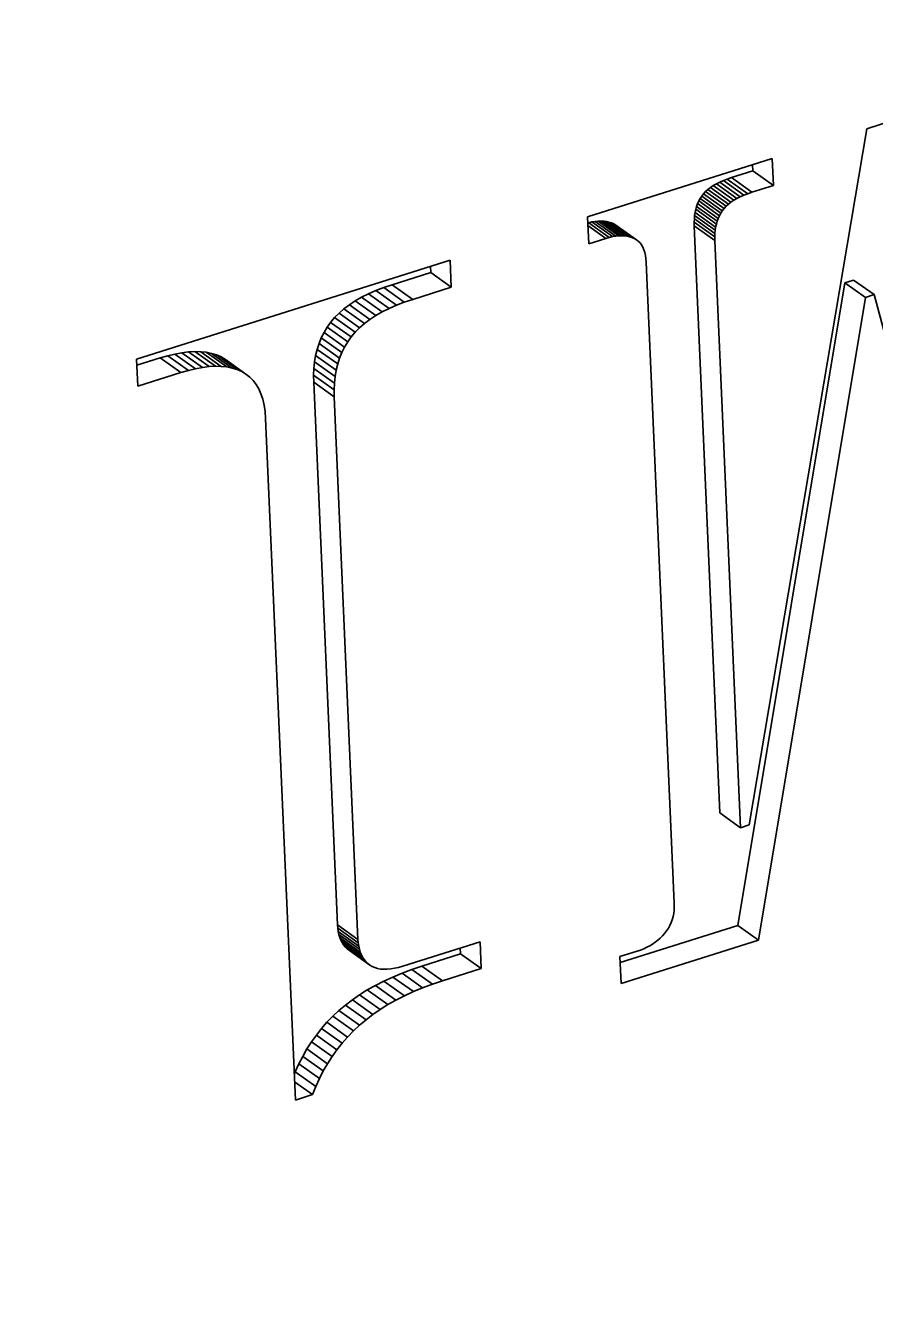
# Model space of a CAD drawing. Header units: millimetres. Extents: x 1333 to 129696, y -57210 to 105899.
# Drawn here: x 57158.883 to 57160.233, y 101190.753 to 101192.769 of the extents above; entities that cross this region are included whole.
import ezdxf

# ---------------------------------------------------------------- set-up
doc = ezdxf.new("R2010")
doc.units = ezdxf.units.MM
doc.header["$LTSCALE"] = 0.5
doc.layers.add('标注线', color=3, linetype='Continuous', lineweight=18)
doc.styles.add('DIM', font='romans.shx', dxfattribs={"width": 0.8, "bigfont": 'bigfont.shx'})
doc.dimstyles.new('DEH 1-1', dxfattribs={"dimtxt": 3.5, "dimasz": 2.5, "dimexe": 1, "dimexo": 0.625, "dimgap": 1.2, "dimtad": 1, "dimtoh": 1, "dimdsep": 46, "dimtxsty": 'DIM', "dimblk": 'OPEN', "dimcen": 0, "dimclrd": 8, "dimclre": 8, "dimclrt": 2, "dimazin": 2, "dimtfac": 0.5, "dimtmove": 0, "dimatfit": 3, "dimldrblk": 'OPEN', "dimfxl": 0, "dimtolj": 2, "dimlwd": 18, "dimlwe": 18, "dimarcsym": 0})

# ---------------------------------------------------------------- blocks, each defined once
blk = doc.blocks.new('_Open')
at = {"color": 0, "linetype": 'ByBlock', "lineweight": -2}
for p, q in [((-1, 0.16667), (0, 0)), ((-1, -0.16667), (0, 0)), ((0, 0), (-1, 0))]:
    blk.add_line(p, q, dxfattribs=at)

msp = doc.modelspace()

# ---------------------------------------------------------------- linework, layer by layer
at = {"color": 7, "lineweight": 35, "ltscale": 0.11194}
msp.add_line((57160.0319, 101191.5012), (57160.2184, 101192.6049), dxfattribs=at)
at = {"color": 7, "lineweight": 35, "ltscale": 0.004288}
msp.add_line((57160.2184, 101192.6049), (57160.2593, 101192.6178), dxfattribs=at)
at = {"color": 7, "lineweight": 35, "ltscale": 0.030727}
msp.add_line((57159.7755, 101192.4652), (57160.0685, 101192.5576), dxfattribs=at)
at = {"color": 7, "lineweight": 35, "ltscale": 0.003571}
for p, q in [((57160.0377, 101192.5382), (57160.0036, 101192.5275)), ((57160.0704, 101192.5149), (57160.0363, 101192.5042))]:
    msp.add_line(p, q, dxfattribs=at)
at = {"color": 7, "lineweight": 35, "ltscale": 0.000957427}
msp.add_line((57160.0373, 101192.5478), (57160.0377, 101192.5382), dxfattribs=at)
at = {"color": 7, "lineweight": 35, "ltscale": 0.004009}
for p, q in [((57160.0704, 101192.5149), (57160.0377, 101192.5382)), ((57160.0235, 101192.4996), (57159.9909, 101192.5228)), ((57160.0297, 101192.502), (57159.9971, 101192.5252)), ((57160.0363, 101192.5042), (57160.0036, 101192.5275)), ((57159.9921, 101192.4786), (57159.9594, 101192.5018)), ((57159.9811, 101192.4585), (57159.9485, 101192.4818)), ((57159.9775, 101192.439), (57159.9449, 101192.4622)), ((57159.9787, 101192.4491), (57159.9461, 101192.4724)), ((57159.9798, 101192.4539), (57159.9471, 101192.4772)), ((57159.8495, 101192.4309), (57159.8169, 101192.4541)), ((57159.8529, 101192.4289), (57159.8202, 101192.4522)), ((57159.9774, 101192.4336), (57159.9447, 101192.4568)), ((57159.5593, 101192.3537), (57159.5267, 101192.377)), ((57159.3949, 101192.2669), (57159.3622, 101192.2902)), ((57159.3857, 101192.2502), (57159.353, 101192.2735)), ((57159.13, 101192.2183), (57159.0973, 101192.2415)), ((57159.2115, 101192.2255), (57159.1788, 101192.2488)), ((57159.2193, 101192.2231), (57159.1867, 101192.2464)), ((57159.4148, 101191.2995), (57159.3822, 101191.3228)), ((57159.421, 101191.2878), (57159.3884, 101191.311)), ((57159.4302, 101191.2789), (57159.3976, 101191.3021)), ((57159.6066, 101191.2733), (57159.574, 101191.2966)), ((57159.5453, 101191.254), (57159.5126, 101191.2772)), ((57159.485, 101191.2303), (57159.4523, 101191.2536)), ((57159.4587, 101191.2162), (57159.426, 101191.2395)), ((57159.4715, 101191.2235), (57159.4388, 101191.2467)), ((57159.4349, 101191.2007), (57159.4023, 101191.2239)), ((57159.4137, 101191.1836), (57159.381, 101191.2069)), ((57159.3778, 101191.1446), (57159.3451, 101191.1679)), ((57159.386, 101191.155), (57159.3534, 101191.1782)), ((57159.3701, 101191.1338), (57159.3375, 101191.1571)), ((57159.3442, 101191.0865), (57159.3116, 101191.1097))]:
    msp.add_line(p, q, dxfattribs=at)
at = {"color": 7, "lineweight": 35, "ltscale": 0.00427}
for p, q in [((57160.0685, 101192.5576), (57160.0704, 101192.5149)), ((57159.7774, 101192.4225), (57159.7755, 101192.4652))]:
    msp.add_line(p, q, dxfattribs=at)
at = {"color": 7, "lineweight": 35, "ltscale": 0.000595054}
for p, q in [((57159.9851, 101192.5203), (57159.9798, 101192.5176)), ((57160.0177, 101192.4971), (57160.0124, 101192.4944))]:
    msp.add_line(p, q, dxfattribs=at)
at = {"color": 7, "lineweight": 35, "ltscale": 0.000633357}
msp.add_line((57159.9909, 101192.5228), (57159.9851, 101192.5203), dxfattribs=at)
at = {"color": 7, "lineweight": 35, "ltscale": 0.004008}
for p, q in [((57160.0177, 101192.4971), (57159.9851, 101192.5203)), ((57159.9892, 101192.4749), (57159.9566, 101192.4982)), ((57159.9953, 101192.482), (57159.9626, 101192.5053)), ((57159.9989, 101192.4854), (57159.9663, 101192.5086)), ((57160.003, 101192.4885), (57159.9704, 101192.5118)), ((57160.0075, 101192.4915), (57159.9748, 101192.5148)), ((57160.0124, 101192.4944), (57159.9798, 101192.5176)), ((57159.9827, 101192.4629), (57159.9501, 101192.4862)), ((57159.9846, 101192.4671), (57159.952, 101192.4904)), ((57159.9868, 101192.4711), (57159.9541, 101192.4944)), ((57159.8201, 101192.4347), (57159.7875, 101192.4579)), ((57159.8249, 101192.4352), (57159.7922, 101192.4584)), ((57159.8295, 101192.4354), (57159.7969, 101192.4586)), ((57159.8339, 101192.4352), (57159.8013, 101192.4584)), ((57159.8381, 101192.4346), (57159.8054, 101192.4578)), ((57159.978, 101192.4442), (57159.9454, 101192.4674)), ((57159.81, 101192.4327), (57159.7773, 101192.4559)), ((57159.8152, 101192.4339), (57159.7825, 101192.4571)), ((57159.8421, 101192.4337), (57159.8094, 101192.457)), ((57159.8459, 101192.4325), (57159.8133, 101192.4557)), ((57159.9775, 101192.428), (57159.9448, 101192.4512)), ((57159.498, 101192.3344), (57159.4653, 101192.3576)), ((57160.2164, 101192.3376), (57160.1837, 101192.3609)), ((57160.23, 101192.3419), (57160.1973, 101192.3651)), ((57159.4497, 101192.3145), (57159.417, 101192.3378)), ((57159.4606, 101192.32), (57159.4279, 101192.3432)), ((57159.4723, 101192.3251), (57159.4396, 101192.3484)), ((57159.4847, 101192.3299), (57159.4521, 101192.3531)), ((57159.4216, 101192.2961), (57159.3889, 101192.3194)), ((57159.4302, 101192.3026), (57159.3975, 101192.3258)), ((57159.4395, 101192.3087), (57159.4068, 101192.332)), ((57159.4004, 101192.2748), (57159.3678, 101192.298)), ((57159.4067, 101192.2822), (57159.374, 101192.3055)), ((57159.4137, 101192.2893), (57159.3811, 101192.3126)), ((57159.3899, 101192.2588), (57159.3573, 101192.282)), ((57159.382, 101192.2413), (57159.3494, 101192.2645)), ((57159.142, 101192.2218), (57159.1094, 101192.245)), ((57159.1535, 101192.2245), (57159.1208, 101192.2478)), ((57159.1645, 101192.2265), (57159.1318, 101192.2498)), ((57159.1749, 101192.2278), (57159.1423, 101192.2511)), ((57159.1849, 101192.2284), (57159.1522, 101192.2516)), ((57159.1943, 101192.2282), (57159.1616, 101192.2514)), ((57159.2031, 101192.2272), (57159.1705, 101192.2505)), ((57159.2267, 101192.2199), (57159.194, 101192.2432)), ((57159.2334, 101192.216), (57159.2007, 101192.2393)), ((57159.3766, 101192.2223), (57159.344, 101192.2455)), ((57159.379, 101192.232), (57159.3464, 101192.2552)), ((57159.3738, 101192.2018), (57159.3411, 101192.225)), ((57159.3749, 101192.2122), (57159.3422, 101192.2355)), ((57159.3733, 101192.191), (57159.3407, 101192.2142)), ((57160.0182, 101191.4968), (57159.9856, 101191.5201)), ((57159.4112, 101191.3197), (57159.3785, 101191.343)), ((57159.4116, 101191.3142), (57159.379, 101191.3375)), ((57159.4123, 101191.309), (57159.3797, 101191.3322)), ((57160.0468, 101191.3185), (57160.0141, 101191.3417)), ((57159.4134, 101191.3041), (57159.3807, 101191.3274)), ((57159.4166, 101191.2953), (57159.3839, 101191.3185)), ((57159.4186, 101191.2914), (57159.386, 101191.3146)), ((57159.4238, 101191.2845), (57159.3911, 101191.3077)), ((57159.4268, 101191.2815), (57159.3942, 101191.3048)), ((57159.5293, 101191.2486), (57159.4966, 101191.2719)), ((57159.4991, 101191.2368), (57159.4665, 101191.26)), ((57159.5138, 101191.2429), (57159.4812, 101191.2661)), ((57159.4465, 101191.2086), (57159.4138, 101191.2319)), ((57159.4239, 101191.1923), (57159.3913, 101191.2156)), ((57159.3947, 101191.1649), (57159.362, 101191.1882)), ((57159.404, 101191.1745), (57159.3713, 101191.1977)), ((57159.3628, 101191.1226), (57159.3302, 101191.1459)), ((57159.35, 101191.0989), (57159.3173, 101191.1222))]:
    msp.add_line(p, q, dxfattribs=at)
at = {"color": 7, "lineweight": 35, "ltscale": 0.000660817}
for p, q in [((57159.9971, 101192.5252), (57159.9909, 101192.5228)), ((57160.0297, 101192.502), (57160.0235, 101192.4996))]:
    msp.add_line(p, q, dxfattribs=at)
at = {"color": 7, "lineweight": 35, "ltscale": 0.000695807}
for p, q in [((57160.0036, 101192.5275), (57159.9971, 101192.5252)), ((57160.0363, 101192.5042), (57160.0297, 101192.502))]:
    msp.add_line(p, q, dxfattribs=at)
at = {"color": 7, "lineweight": 35, "ltscale": 0.000452264}
for p, q in [((57159.9566, 101192.4982), (57159.9541, 101192.4944)), ((57159.9892, 101192.4749), (57159.9868, 101192.4711))]:
    msp.add_line(p, q, dxfattribs=at)
at = {"color": 7, "lineweight": 35, "ltscale": 0.000459033}
msp.add_line((57159.9594, 101192.5018), (57159.9566, 101192.4982), dxfattribs=at)
at = {"color": 7, "lineweight": 35, "ltscale": 0.00047394}
msp.add_line((57159.9626, 101192.5053), (57159.9594, 101192.5018), dxfattribs=at)
at = {"color": 7, "lineweight": 35, "ltscale": 0.000493708}
msp.add_line((57159.9663, 101192.5086), (57159.9626, 101192.5053), dxfattribs=at)
at = {"color": 7, "lineweight": 35, "ltscale": 0.000517181}
for p, q in [((57159.9704, 101192.5118), (57159.9663, 101192.5086)), ((57160.003, 101192.4885), (57159.9989, 101192.4854))]:
    msp.add_line(p, q, dxfattribs=at)
at = {"color": 7, "lineweight": 35, "ltscale": 0.000537049}
msp.add_line((57159.9748, 101192.5148), (57159.9704, 101192.5118), dxfattribs=at)
at = {"color": 7, "lineweight": 35, "ltscale": 0.000570819}
msp.add_line((57159.9798, 101192.5176), (57159.9748, 101192.5148), dxfattribs=at)
at = {"color": 7, "lineweight": 35, "ltscale": 0.000633051}
msp.add_line((57160.0235, 101192.4996), (57160.0177, 101192.4971), dxfattribs=at)
at = {"color": 7, "lineweight": 35, "ltscale": 0.000478516}
for p, q in [((57159.9485, 101192.4818), (57159.9471, 101192.4772)), ((57159.9811, 101192.4585), (57159.9798, 101192.4539))]:
    msp.add_line(p, q, dxfattribs=at)
at = {"color": 7, "lineweight": 35, "ltscale": 0.000467228}
msp.add_line((57159.9501, 101192.4862), (57159.9485, 101192.4818), dxfattribs=at)
at = {"color": 7, "lineweight": 35, "ltscale": 0.000460998}
msp.add_line((57159.952, 101192.4904), (57159.9501, 101192.4862), dxfattribs=at)
at = {"color": 7, "lineweight": 35, "ltscale": 0.000456184}
for p, q in [((57159.9541, 101192.4944), (57159.952, 101192.4904)), ((57159.9868, 101192.4711), (57159.9846, 101192.4671))]:
    msp.add_line(p, q, dxfattribs=at)
at = {"color": 7, "lineweight": 35, "ltscale": 0.00045843}
msp.add_line((57159.9921, 101192.4786), (57159.9892, 101192.4749), dxfattribs=at)
at = {"color": 7, "lineweight": 35, "ltscale": 0.000475056}
msp.add_line((57159.9953, 101192.482), (57159.9921, 101192.4786), dxfattribs=at)
at = {"color": 7, "lineweight": 35, "ltscale": 0.000493197}
msp.add_line((57159.9989, 101192.4854), (57159.9953, 101192.482), dxfattribs=at)
at = {"color": 7, "lineweight": 35, "ltscale": 0.000537476}
msp.add_line((57160.0075, 101192.4915), (57160.003, 101192.4885), dxfattribs=at)
at = {"color": 7, "lineweight": 35, "ltscale": 0.000570438}
msp.add_line((57160.0124, 101192.4944), (57160.0075, 101192.4915), dxfattribs=at)
at = {"color": 7, "lineweight": 35, "ltscale": 0.000501586}
msp.add_line((57159.7875, 101192.4579), (57159.7825, 101192.4571), dxfattribs=at)
at = {"color": 7, "lineweight": 35, "ltscale": 0.00047873}
for p, q in [((57159.7922, 101192.4584), (57159.7875, 101192.4579)), ((57159.8249, 101192.4352), (57159.8201, 101192.4347))]:
    msp.add_line(p, q, dxfattribs=at)
at = {"color": 7, "lineweight": 35, "ltscale": 0.000464118}
for p, q in [((57159.7969, 101192.4586), (57159.7922, 101192.4584)), ((57159.8295, 101192.4354), (57159.8249, 101192.4352))]:
    msp.add_line(p, q, dxfattribs=at)
at = {"color": 7, "lineweight": 35, "ltscale": 0.000439901}
for p, q in [((57159.8013, 101192.4584), (57159.7969, 101192.4586)), ((57159.8339, 101192.4352), (57159.8295, 101192.4354))]:
    msp.add_line(p, q, dxfattribs=at)
at = {"color": 7, "lineweight": 35, "ltscale": 0.000418759}
msp.add_line((57159.8054, 101192.4578), (57159.8013, 101192.4584), dxfattribs=at)
at = {"color": 7, "lineweight": 35, "ltscale": 0.000412439}
msp.add_line((57159.8094, 101192.457), (57159.8054, 101192.4578), dxfattribs=at)
at = {"color": 7, "lineweight": 35, "ltscale": 0.000538774}
for p, q in [((57159.9449, 101192.4622), (57159.9447, 101192.4568)), ((57159.9775, 101192.439), (57159.9774, 101192.4336))]:
    msp.add_line(p, q, dxfattribs=at)
at = {"color": 7, "lineweight": 35, "ltscale": 0.000519572}
msp.add_line((57159.9454, 101192.4674), (57159.9449, 101192.4622), dxfattribs=at)
at = {"color": 7, "lineweight": 35, "ltscale": 0.000505819}
msp.add_line((57159.9461, 101192.4724), (57159.9454, 101192.4674), dxfattribs=at)
at = {"color": 7, "lineweight": 35, "ltscale": 0.000490232}
for p, q in [((57159.9471, 101192.4772), (57159.9461, 101192.4724)), ((57159.9798, 101192.4539), (57159.9787, 101192.4491))]:
    msp.add_line(p, q, dxfattribs=at)
at = {"color": 7, "lineweight": 35, "ltscale": 0.000468663}
msp.add_line((57159.9827, 101192.4629), (57159.9811, 101192.4585), dxfattribs=at)
at = {"color": 7, "lineweight": 35, "ltscale": 0.000460302}
msp.add_line((57159.9846, 101192.4671), (57159.9827, 101192.4629), dxfattribs=at)
at = {"color": 7, "lineweight": 35, "ltscale": 0.003499}
msp.add_line((57159.8046, 101192.4311), (57159.7761, 101192.4514), dxfattribs=at)
at = {"color": 7, "lineweight": 35, "ltscale": 0.000532447}
msp.add_line((57159.7825, 101192.4571), (57159.7773, 101192.4559), dxfattribs=at)
at = {"color": 7, "lineweight": 35, "ltscale": 0.000404367}
msp.add_line((57159.8133, 101192.4557), (57159.8094, 101192.457), dxfattribs=at)
at = {"color": 7, "lineweight": 35, "ltscale": 0.000393523}
msp.add_line((57159.8169, 101192.4541), (57159.8133, 101192.4557), dxfattribs=at)
at = {"color": 7, "lineweight": 35, "ltscale": 0.000389147}
for p, q in [((57159.8202, 101192.4522), (57159.8169, 101192.4541)), ((57159.8529, 101192.4289), (57159.8495, 101192.4309))]:
    msp.add_line(p, q, dxfattribs=at)
at = {"color": 7, "lineweight": 35, "ltscale": 0.000559268}
msp.add_line((57159.9447, 101192.4568), (57159.9448, 101192.4512), dxfattribs=at)
at = {"color": 7, "lineweight": 35, "ltscale": 0.093204}
for p, q in [((57159.9448, 101192.4512), (57159.9856, 101191.5201)), ((57159.9775, 101192.428), (57160.0182, 101191.4968))]:
    msp.add_line(p, q, dxfattribs=at)
at = {"color": 7, "lineweight": 35, "ltscale": 0.000521092}
msp.add_line((57159.978, 101192.4442), (57159.9775, 101192.439), dxfattribs=at)
at = {"color": 7, "lineweight": 35, "ltscale": 0.000504309}
msp.add_line((57159.9787, 101192.4491), (57159.978, 101192.4442), dxfattribs=at)
at = {"color": 7, "lineweight": 35, "ltscale": 0.002855}
for p, q in [((57159.8046, 101192.4311), (57159.7774, 101192.4225)), ((57159.8269, 101191.2923), (57159.8541, 101191.3009)), ((57159.339, 101191.0736), (57159.3118, 101191.065))]:
    msp.add_line(p, q, dxfattribs=at)
at = {"color": 7, "lineweight": 35, "ltscale": 0.000558993}
msp.add_line((57159.81, 101192.4327), (57159.8046, 101192.4311), dxfattribs=at)
at = {"color": 7, "lineweight": 35, "ltscale": 0.000532619}
msp.add_line((57159.8152, 101192.4339), (57159.81, 101192.4327), dxfattribs=at)
at = {"color": 7, "lineweight": 35, "ltscale": 0.000501457}
msp.add_line((57159.8201, 101192.4347), (57159.8152, 101192.4339), dxfattribs=at)
at = {"color": 7, "lineweight": 35, "ltscale": 0.000418658}
msp.add_line((57159.8381, 101192.4346), (57159.8339, 101192.4352), dxfattribs=at)
at = {"color": 7, "lineweight": 35, "ltscale": 0.000412604}
msp.add_line((57159.8421, 101192.4337), (57159.8381, 101192.4346), dxfattribs=at)
at = {"color": 7, "lineweight": 35, "ltscale": 0.000404131}
msp.add_line((57159.8459, 101192.4325), (57159.8421, 101192.4337), dxfattribs=at)
at = {"color": 7, "lineweight": 35, "ltscale": 0.000394141}
msp.add_line((57159.8495, 101192.4309), (57159.8459, 101192.4325), dxfattribs=at)
at = {"color": 7, "lineweight": 35, "ltscale": 0.000385163}
msp.add_line((57159.8559, 101192.4266), (57159.8529, 101192.4289), dxfattribs=at)
at = {"color": 7, "lineweight": 35, "ltscale": 0.000388425}
msp.add_line((57159.8587, 101192.4238), (57159.8559, 101192.4266), dxfattribs=at)
at = {"color": 7, "lineweight": 35, "ltscale": 0.000394291}
msp.add_line((57159.8611, 101192.4207), (57159.8587, 101192.4238), dxfattribs=at)
at = {"color": 7, "lineweight": 35, "ltscale": 0.00040663}
msp.add_line((57159.8631, 101192.4171), (57159.8611, 101192.4207), dxfattribs=at)
at = {"color": 7, "lineweight": 35, "ltscale": 0.000429551}
msp.add_line((57159.8649, 101192.4132), (57159.8631, 101192.4171), dxfattribs=at)
at = {"color": 7, "lineweight": 35, "ltscale": 0.000558505}
msp.add_line((57159.9774, 101192.4336), (57159.9775, 101192.428), dxfattribs=at)
at = {"color": 7, "lineweight": 35, "ltscale": 0.000452948}
msp.add_line((57159.8662, 101192.4089), (57159.8649, 101192.4132), dxfattribs=at)
at = {"color": 7, "lineweight": 35, "ltscale": 0.000482641}
msp.add_line((57159.8673, 101192.4042), (57159.8662, 101192.4089), dxfattribs=at)
at = {"color": 7, "lineweight": 35, "ltscale": 0.000515635}
msp.add_line((57159.868, 101192.3991), (57159.8673, 101192.4042), dxfattribs=at)
at = {"color": 7, "lineweight": 35, "ltscale": 0.000549454}
msp.add_line((57159.8685, 101192.3936), (57159.868, 101192.3991), dxfattribs=at)
at = {"color": 7, "lineweight": 35, "ltscale": 0.052161}
msp.add_line((57159.06, 101192.2394), (57159.5574, 101192.3964), dxfattribs=at)
at = {"color": 7, "lineweight": 35, "ltscale": 0.006432}
for p, q in [((57159.5267, 101192.377), (57159.4653, 101192.3576)), ((57159.5593, 101192.3537), (57159.498, 101192.3344)), ((57159.574, 101191.2966), (57159.5126, 101191.2772)), ((57159.6066, 101191.2733), (57159.5453, 101191.254))]:
    msp.add_line(p, q, dxfattribs=at)
at = {"color": 7, "lineweight": 35, "ltscale": 0.00095768}
msp.add_line((57159.5262, 101192.3865), (57159.5267, 101192.377), dxfattribs=at)
at = {"color": 7, "lineweight": 35, "ltscale": 0.004271}
for p, q in [((57159.5574, 101192.3964), (57159.5593, 101192.3537)), ((57159.0619, 101192.1968), (57159.06, 101192.2394))]:
    msp.add_line(p, q, dxfattribs=at)
at = {"color": 7, "lineweight": 35, "ltscale": 0.101742}
msp.add_line((57159.913, 101191.3772), (57159.8685, 101192.3936), dxfattribs=at)
at = {"color": 7, "lineweight": 35, "ltscale": 0.001398}
for p, q in [((57159.4653, 101192.3576), (57159.4521, 101192.3531)), ((57159.498, 101192.3344), (57159.4847, 101192.3299))]:
    msp.add_line(p, q, dxfattribs=at)
at = {"color": 7, "lineweight": 35, "ltscale": 0.103312}
for p, q in [((57160.1837, 101192.3609), (57160.0141, 101191.3417)), ((57160.2164, 101192.3376), (57160.0468, 101191.3185))]:
    msp.add_line(p, q, dxfattribs=at)
at = {"color": 7, "lineweight": 35, "ltscale": 0.001427}
for p, q in [((57160.1973, 101192.3651), (57160.1837, 101192.3609)), ((57160.23, 101192.3419), (57160.2164, 101192.3376))]:
    msp.add_line(p, q, dxfattribs=at)
at = {"color": 7, "lineweight": 35, "ltscale": 0.001173}
msp.add_line((57159.417, 101192.3378), (57159.4068, 101192.332), dxfattribs=at)
at = {"color": 7, "lineweight": 35, "ltscale": 0.001216}
for p, q in [((57159.4279, 101192.3432), (57159.417, 101192.3378)), ((57159.4606, 101192.32), (57159.4497, 101192.3145))]:
    msp.add_line(p, q, dxfattribs=at)
at = {"color": 7, "lineweight": 35, "ltscale": 0.00128}
for p, q in [((57159.4396, 101192.3484), (57159.4279, 101192.3432)), ((57159.4723, 101192.3251), (57159.4606, 101192.32))]:
    msp.add_line(p, q, dxfattribs=at)
at = {"color": 7, "lineweight": 35, "ltscale": 0.001334}
for p, q in [((57159.4521, 101192.3531), (57159.4396, 101192.3484)), ((57159.4847, 101192.3299), (57159.4723, 101192.3251))]:
    msp.add_line(p, q, dxfattribs=at)
at = {"color": 7, "lineweight": 35, "ltscale": 0.092172}
msp.add_line((57160.4693, 101191.4518), (57160.23, 101192.3419), dxfattribs=at)
at = {"color": 7, "lineweight": 35, "ltscale": 0.001035}
for p, q in [((57159.3889, 101192.3194), (57159.3811, 101192.3126)), ((57159.4216, 101192.2961), (57159.4137, 101192.2893))]:
    msp.add_line(p, q, dxfattribs=at)
at = {"color": 7, "lineweight": 35, "ltscale": 0.001076}
for p, q in [((57159.3975, 101192.3258), (57159.3889, 101192.3194)), ((57159.4302, 101192.3026), (57159.4216, 101192.2961))]:
    msp.add_line(p, q, dxfattribs=at)
at = {"color": 7, "lineweight": 35, "ltscale": 0.001116}
msp.add_line((57159.4068, 101192.332), (57159.3975, 101192.3258), dxfattribs=at)
at = {"color": 7, "lineweight": 35, "ltscale": 0.000958563}
msp.add_line((57159.3678, 101192.298), (57159.3622, 101192.2902), dxfattribs=at)
at = {"color": 7, "lineweight": 35, "ltscale": 0.000971179}
for p, q in [((57159.374, 101192.3055), (57159.3678, 101192.298)), ((57159.4067, 101192.2822), (57159.4004, 101192.2748))]:
    msp.add_line(p, q, dxfattribs=at)
at = {"color": 7, "lineweight": 35, "ltscale": 0.001005}
for p, q in [((57159.3811, 101192.3126), (57159.374, 101192.3055)), ((57159.4137, 101192.2893), (57159.4067, 101192.2822))]:
    msp.add_line(p, q, dxfattribs=at)
at = {"color": 7, "lineweight": 35, "ltscale": 0.001117}
for p, q in [((57159.4395, 101192.3087), (57159.4302, 101192.3026)), ((57159.1318, 101192.2498), (57159.1208, 101192.2478)), ((57159.1645, 101192.2265), (57159.1535, 101192.2245))]:
    msp.add_line(p, q, dxfattribs=at)
at = {"color": 7, "lineweight": 35, "ltscale": 0.001172}
msp.add_line((57159.4497, 101192.3145), (57159.4395, 101192.3087), dxfattribs=at)
at = {"color": 7, "lineweight": 35, "ltscale": 0.000956716}
msp.add_line((57159.3573, 101192.282), (57159.353, 101192.2735), dxfattribs=at)
at = {"color": 7, "lineweight": 35, "ltscale": 0.000955683}
msp.add_line((57159.3622, 101192.2902), (57159.3573, 101192.282), dxfattribs=at)
at = {"color": 7, "lineweight": 35, "ltscale": 0.000977654}
for p, q in [((57159.3494, 101192.2645), (57159.3464, 101192.2552)), ((57159.382, 101192.2413), (57159.379, 101192.232))]:
    msp.add_line(p, q, dxfattribs=at)
at = {"color": 7, "lineweight": 35, "ltscale": 0.000966251}
msp.add_line((57159.353, 101192.2735), (57159.3494, 101192.2645), dxfattribs=at)
at = {"color": 7, "lineweight": 35, "ltscale": 0.000958082}
msp.add_line((57159.3899, 101192.2588), (57159.3857, 101192.2502), dxfattribs=at)
at = {"color": 7, "lineweight": 35, "ltscale": 0.000954377}
msp.add_line((57159.3949, 101192.2669), (57159.3899, 101192.2588), dxfattribs=at)
at = {"color": 7, "lineweight": 35, "ltscale": 0.000959185}
msp.add_line((57159.4004, 101192.2748), (57159.3949, 101192.2669), dxfattribs=at)
at = {"color": 7, "lineweight": 35, "ltscale": 0.003872}
msp.add_line((57159.0973, 101192.2415), (57159.0604, 101192.2299), dxfattribs=at)
at = {"color": 7, "lineweight": 35, "ltscale": 0.001252}
msp.add_line((57159.1094, 101192.245), (57159.0973, 101192.2415), dxfattribs=at)
at = {"color": 7, "lineweight": 35, "ltscale": 0.00118}
for p, q in [((57159.1208, 101192.2478), (57159.1094, 101192.245)), ((57159.1535, 101192.2245), (57159.142, 101192.2218))]:
    msp.add_line(p, q, dxfattribs=at)
at = {"color": 7, "lineweight": 35, "ltscale": 0.001052}
for p, q in [((57159.1423, 101192.2511), (57159.1318, 101192.2498)), ((57159.1749, 101192.2278), (57159.1645, 101192.2265))]:
    msp.add_line(p, q, dxfattribs=at)
at = {"color": 7, "lineweight": 35, "ltscale": 0.000996347}
msp.add_line((57159.1522, 101192.2516), (57159.1423, 101192.2511), dxfattribs=at)
at = {"color": 7, "lineweight": 35, "ltscale": 0.000940167}
msp.add_line((57159.1616, 101192.2514), (57159.1522, 101192.2516), dxfattribs=at)
at = {"color": 7, "lineweight": 35, "ltscale": 0.000890052}
for p, q in [((57159.1705, 101192.2505), (57159.1616, 101192.2514)), ((57159.2031, 101192.2272), (57159.1943, 101192.2282))]:
    msp.add_line(p, q, dxfattribs=at)
at = {"color": 7, "lineweight": 35, "ltscale": 0.000852861}
msp.add_line((57159.1788, 101192.2488), (57159.1705, 101192.2505), dxfattribs=at)
at = {"color": 7, "lineweight": 35, "ltscale": 0.000823886}
for p, q in [((57159.1867, 101192.2464), (57159.1788, 101192.2488)), ((57159.2193, 101192.2231), (57159.2115, 101192.2255))]:
    msp.add_line(p, q, dxfattribs=at)
at = {"color": 7, "lineweight": 35, "ltscale": 0.000798232}
msp.add_line((57159.194, 101192.2432), (57159.1867, 101192.2464), dxfattribs=at)
at = {"color": 7, "lineweight": 35, "ltscale": 0.000777908}
msp.add_line((57159.2007, 101192.2393), (57159.194, 101192.2432), dxfattribs=at)
at = {"color": 7, "lineweight": 35, "ltscale": 0.001023}
for p, q in [((57159.344, 101192.2455), (57159.3422, 101192.2355)), ((57159.3766, 101192.2223), (57159.3749, 101192.2122))]:
    msp.add_line(p, q, dxfattribs=at)
at = {"color": 7, "lineweight": 35, "ltscale": 0.000996262}
msp.add_line((57159.3464, 101192.2552), (57159.344, 101192.2455), dxfattribs=at)
at = {"color": 7, "lineweight": 35, "ltscale": 0.000964839}
msp.add_line((57159.3857, 101192.2502), (57159.382, 101192.2413), dxfattribs=at)
at = {"color": 7, "lineweight": 35, "ltscale": 0.007143}
msp.add_line((57159.13, 101192.2183), (57159.0619, 101192.1968), dxfattribs=at)
at = {"color": 7, "lineweight": 35, "ltscale": 0.001253}
msp.add_line((57159.142, 101192.2218), (57159.13, 101192.2183), dxfattribs=at)
at = {"color": 7, "lineweight": 35, "ltscale": 0.000996305}
msp.add_line((57159.1849, 101192.2284), (57159.1749, 101192.2278), dxfattribs=at)
at = {"color": 7, "lineweight": 35, "ltscale": 0.000940151}
msp.add_line((57159.1943, 101192.2282), (57159.1849, 101192.2284), dxfattribs=at)
at = {"color": 7, "lineweight": 35, "ltscale": 0.000853163}
msp.add_line((57159.2115, 101192.2255), (57159.2031, 101192.2272), dxfattribs=at)
at = {"color": 7, "lineweight": 35, "ltscale": 0.000797626}
msp.add_line((57159.2267, 101192.2199), (57159.2193, 101192.2231), dxfattribs=at)
at = {"color": 7, "lineweight": 35, "ltscale": 0.000778294}
msp.add_line((57159.2334, 101192.216), (57159.2267, 101192.2199), dxfattribs=at)
at = {"color": 7, "lineweight": 35, "ltscale": 0.000770326}
msp.add_line((57159.2395, 101192.2113), (57159.2334, 101192.216), dxfattribs=at)
at = {"color": 7, "lineweight": 35, "ltscale": 0.001082}
for p, q in [((57159.3411, 101192.225), (57159.3407, 101192.2142)), ((57159.3738, 101192.2018), (57159.3733, 101192.191))]:
    msp.add_line(p, q, dxfattribs=at)
at = {"color": 7, "lineweight": 35, "ltscale": 0.001049}
for p, q in [((57159.3422, 101192.2355), (57159.3411, 101192.225)), ((57159.3749, 101192.2122), (57159.3738, 101192.2018))]:
    msp.add_line(p, q, dxfattribs=at)
at = {"color": 7, "lineweight": 35, "ltscale": 0.000997003}
msp.add_line((57159.379, 101192.232), (57159.3766, 101192.2223), dxfattribs=at)
at = {"color": 7, "lineweight": 35, "ltscale": 0.000773633}
msp.add_line((57159.2449, 101192.2058), (57159.2395, 101192.2113), dxfattribs=at)
at = {"color": 7, "lineweight": 35, "ltscale": 0.000787975}
msp.add_line((57159.2497, 101192.1995), (57159.2449, 101192.2058), dxfattribs=at)
at = {"color": 7, "lineweight": 35, "ltscale": 0.000815639}
msp.add_line((57159.2538, 101192.1925), (57159.2497, 101192.1995), dxfattribs=at)
at = {"color": 7, "lineweight": 35, "ltscale": 0.001119}
msp.add_line((57159.3407, 101192.2142), (57159.3409, 101192.203), dxfattribs=at)
at = {"color": 7, "lineweight": 35, "ltscale": 0.004003}
for p, q in [((57159.3735, 101192.1798), (57159.3409, 101192.203)), ((57159.3561, 101191.111), (57159.3235, 101191.1342))]:
    msp.add_line(p, q, dxfattribs=at)
at = {"color": 7, "lineweight": 35, "ltscale": 0.086089}
msp.add_line((57159.3409, 101192.203), (57159.3785, 101191.343), dxfattribs=at)
at = {"color": 7, "lineweight": 35, "ltscale": 0.000855543}
msp.add_line((57159.2572, 101192.1846), (57159.2538, 101192.1925), dxfattribs=at)
at = {"color": 7, "lineweight": 35, "ltscale": 0.000908138}
msp.add_line((57159.26, 101192.176), (57159.2572, 101192.1846), dxfattribs=at)
at = {"color": 7, "lineweight": 35, "ltscale": 0.000965399}
msp.add_line((57159.2621, 101192.1666), (57159.26, 101192.176), dxfattribs=at)
at = {"color": 7, "lineweight": 35, "ltscale": 0.001118}
msp.add_line((57159.3733, 101192.191), (57159.3735, 101192.1798), dxfattribs=at)
at = {"color": 7, "lineweight": 35, "ltscale": 0.08609}
msp.add_line((57159.3735, 101192.1798), (57159.4112, 101191.3197), dxfattribs=at)
at = {"color": 7, "lineweight": 35, "ltscale": 0.001031}
msp.add_line((57159.2637, 101192.1564), (57159.2621, 101192.1666), dxfattribs=at)
at = {"color": 7, "lineweight": 35, "ltscale": 0.001101}
msp.add_line((57159.2645, 101192.1454), (57159.2637, 101192.1564), dxfattribs=at)
at = {"color": 7, "lineweight": 35, "ltscale": 0.108145}
msp.add_line((57159.3118, 101191.065), (57159.2645, 101192.1454), dxfattribs=at)
at = {"color": 7, "lineweight": 35, "ltscale": 0.001433}
msp.add_line((57160.0182, 101191.4968), (57160.0319, 101191.5012), dxfattribs=at)
at = {"color": 7, "lineweight": 35, "ltscale": 0.000542618}
msp.add_line((57159.9128, 101191.3661), (57159.913, 101191.3716), dxfattribs=at)
at = {"color": 7, "lineweight": 35, "ltscale": 0.000559649}
msp.add_line((57159.913, 101191.3716), (57159.913, 101191.3772), dxfattribs=at)
at = {"color": 7, "lineweight": 35, "ltscale": 0.000499106}
msp.add_line((57159.9081, 101191.3462), (57159.9098, 101191.3509), dxfattribs=at)
at = {"color": 7, "lineweight": 35, "ltscale": 0.000508247}
msp.add_line((57159.9098, 101191.3509), (57159.9111, 101191.3558), dxfattribs=at)
at = {"color": 7, "lineweight": 35, "ltscale": 0.000515169}
msp.add_line((57159.9111, 101191.3558), (57159.9121, 101191.3609), dxfattribs=at)
at = {"color": 7, "lineweight": 35, "ltscale": 0.000529179}
msp.add_line((57159.9121, 101191.3609), (57159.9128, 101191.3661), dxfattribs=at)
at = {"color": 7, "lineweight": 35, "ltscale": 0.000553638}
for p, q in [((57159.3785, 101191.343), (57159.379, 101191.3375)), ((57159.4112, 101191.3197), (57159.4116, 101191.3142))]:
    msp.add_line(p, q, dxfattribs=at)
at = {"color": 7, "lineweight": 35, "ltscale": 0.000525832}
for p, q in [((57159.379, 101191.3375), (57159.3797, 101191.3322)), ((57159.4116, 101191.3142), (57159.4123, 101191.309))]:
    msp.add_line(p, q, dxfattribs=at)
at = {"color": 7, "lineweight": 35, "ltscale": 0.000499184}
for p, q in [((57159.3797, 101191.3322), (57159.3807, 101191.3274)), ((57159.4123, 101191.309), (57159.4134, 101191.3041))]:
    msp.add_line(p, q, dxfattribs=at)
at = {"color": 7, "lineweight": 35, "ltscale": 0.019591}
msp.add_line((57160.0141, 101191.3417), (57159.8273, 101191.2828), dxfattribs=at)
at = {"color": 7, "lineweight": 35, "ltscale": 0.000511628}
msp.add_line((57159.8944, 101191.3253), (57159.8978, 101191.3291), dxfattribs=at)
at = {"color": 7, "lineweight": 35, "ltscale": 0.000507277}
msp.add_line((57159.8978, 101191.3291), (57159.9009, 101191.3331), dxfattribs=at)
at = {"color": 7, "lineweight": 35, "ltscale": 0.000500875}
msp.add_line((57159.9009, 101191.3331), (57159.9037, 101191.3373), dxfattribs=at)
at = {"color": 7, "lineweight": 35, "ltscale": 0.000496095}
msp.add_line((57159.9037, 101191.3373), (57159.9061, 101191.3417), dxfattribs=at)
at = {"color": 7, "lineweight": 35, "ltscale": 0.000499133}
msp.add_line((57159.9061, 101191.3417), (57159.9081, 101191.3462), dxfattribs=at)
at = {"color": 7, "lineweight": 35, "ltscale": 0.00047954}
msp.add_line((57159.3807, 101191.3274), (57159.3822, 101191.3228), dxfattribs=at)
at = {"color": 7, "lineweight": 35, "ltscale": 0.000458034}
msp.add_line((57159.3822, 101191.3228), (57159.3839, 101191.3185), dxfattribs=at)
at = {"color": 7, "lineweight": 35, "ltscale": 0.000443674}
for p, q in [((57159.3839, 101191.3185), (57159.386, 101191.3146)), ((57159.4166, 101191.2953), (57159.4186, 101191.2914))]:
    msp.add_line(p, q, dxfattribs=at)
at = {"color": 7, "lineweight": 35, "ltscale": 0.000431034}
msp.add_line((57159.386, 101191.3146), (57159.3884, 101191.311), dxfattribs=at)
at = {"color": 7, "lineweight": 35, "ltscale": 0.000428151}
msp.add_line((57159.3884, 101191.311), (57159.3911, 101191.3077), dxfattribs=at)
at = {"color": 7, "lineweight": 35, "ltscale": 0.012864}
msp.add_line((57159.4821, 101191.2773), (57159.6048, 101191.316), dxfattribs=at)
at = {"color": 7, "lineweight": 35, "ltscale": 0.004269}
for p, q in [((57159.6048, 101191.316), (57159.6066, 101191.2733)), ((57159.8287, 101191.2497), (57159.8269, 101191.2923))]:
    msp.add_line(p, q, dxfattribs=at)
at = {"color": 7, "lineweight": 35, "ltscale": 0.022867}
msp.add_line((57160.0468, 101191.3185), (57159.8287, 101191.2497), dxfattribs=at)
at = {"color": 7, "lineweight": 35, "ltscale": 0.000531905}
msp.add_line((57159.8695, 101191.3071), (57159.8742, 101191.3096), dxfattribs=at)
at = {"color": 7, "lineweight": 35, "ltscale": 0.000521418}
msp.add_line((57159.8742, 101191.3096), (57159.8786, 101191.3123), dxfattribs=at)
at = {"color": 7, "lineweight": 35, "ltscale": 0.000517829}
msp.add_line((57159.8786, 101191.3123), (57159.8829, 101191.3152), dxfattribs=at)
at = {"color": 7, "lineweight": 35, "ltscale": 0.000511192}
msp.add_line((57159.8829, 101191.3152), (57159.8869, 101191.3184), dxfattribs=at)
at = {"color": 7, "lineweight": 35, "ltscale": 0.000511443}
msp.add_line((57159.8869, 101191.3184), (57159.8908, 101191.3217), dxfattribs=at)
at = {"color": 7, "lineweight": 35, "ltscale": 0.00050846}
msp.add_line((57159.8908, 101191.3217), (57159.8944, 101191.3253), dxfattribs=at)
at = {"color": 7, "lineweight": 35, "ltscale": 0.000424894}
for p, q in [((57159.3911, 101191.3077), (57159.3942, 101191.3048)), ((57159.4238, 101191.2845), (57159.4268, 101191.2815))]:
    msp.add_line(p, q, dxfattribs=at)
at = {"color": 7, "lineweight": 35, "ltscale": 0.0004321}
msp.add_line((57159.3942, 101191.3048), (57159.3976, 101191.3021), dxfattribs=at)
at = {"color": 7, "lineweight": 35, "ltscale": 0.000479903}
msp.add_line((57159.4134, 101191.3041), (57159.4148, 101191.2995), dxfattribs=at)
at = {"color": 7, "lineweight": 35, "ltscale": 0.00045768}
msp.add_line((57159.4148, 101191.2995), (57159.4166, 101191.2953), dxfattribs=at)
at = {"color": 7, "lineweight": 35, "ltscale": 0.000431352}
msp.add_line((57159.4186, 101191.2914), (57159.421, 101191.2878), dxfattribs=at)
at = {"color": 7, "lineweight": 35, "ltscale": 0.000956155}
msp.add_line((57159.5735, 101191.3061), (57159.574, 101191.2966), dxfattribs=at)
at = {"color": 7, "lineweight": 35, "ltscale": 0.000567463}
msp.add_line((57159.8541, 101191.3009), (57159.8595, 101191.3028), dxfattribs=at)
at = {"color": 7, "lineweight": 35, "ltscale": 0.00055253}
msp.add_line((57159.8595, 101191.3028), (57159.8646, 101191.3048), dxfattribs=at)
at = {"color": 7, "lineweight": 35, "ltscale": 0.000538136}
msp.add_line((57159.8646, 101191.3048), (57159.8695, 101191.3071), dxfattribs=at)
at = {"color": 7, "lineweight": 35, "ltscale": 0.000427859}
msp.add_line((57159.421, 101191.2878), (57159.4238, 101191.2845), dxfattribs=at)
at = {"color": 7, "lineweight": 35, "ltscale": 0.000432334}
msp.add_line((57159.4268, 101191.2815), (57159.4302, 101191.2789), dxfattribs=at)
at = {"color": 7, "lineweight": 35, "ltscale": 0.000434661}
msp.add_line((57159.4302, 101191.2789), (57159.4339, 101191.2767), dxfattribs=at)
at = {"color": 7, "lineweight": 35, "ltscale": 0.000440775}
msp.add_line((57159.4339, 101191.2767), (57159.438, 101191.2749), dxfattribs=at)
at = {"color": 7, "lineweight": 35, "ltscale": 0.000458737}
msp.add_line((57159.438, 101191.2749), (57159.4424, 101191.2736), dxfattribs=at)
at = {"color": 7, "lineweight": 35, "ltscale": 0.000477744}
msp.add_line((57159.4424, 101191.2736), (57159.4471, 101191.2727), dxfattribs=at)
at = {"color": 7, "lineweight": 35, "ltscale": 0.000502119}
msp.add_line((57159.4471, 101191.2727), (57159.4521, 101191.2723), dxfattribs=at)
at = {"color": 7, "lineweight": 35, "ltscale": 0.000537158}
msp.add_line((57159.4521, 101191.2723), (57159.4574, 101191.2724), dxfattribs=at)
at = {"color": 7, "lineweight": 35, "ltscale": 0.000570063}
msp.add_line((57159.4574, 101191.2724), (57159.4631, 101191.2729), dxfattribs=at)
at = {"color": 7, "lineweight": 35, "ltscale": 0.000606312}
msp.add_line((57159.4631, 101191.2729), (57159.4691, 101191.2739), dxfattribs=at)
at = {"color": 7, "lineweight": 35, "ltscale": 0.000651277}
msp.add_line((57159.4691, 101191.2739), (57159.4755, 101191.2753), dxfattribs=at)
at = {"color": 7, "lineweight": 35, "ltscale": 0.000692507}
msp.add_line((57159.4755, 101191.2753), (57159.4821, 101191.2773), dxfattribs=at)
at = {"color": 7, "lineweight": 35, "ltscale": 0.001647}
for p, q in [((57159.4966, 101191.2719), (57159.4812, 101191.2661)), ((57159.5293, 101191.2486), (57159.5138, 101191.2429))]:
    msp.add_line(p, q, dxfattribs=at)
at = {"color": 7, "lineweight": 35, "ltscale": 0.001686}
for p, q in [((57159.5126, 101191.2772), (57159.4966, 101191.2719)), ((57159.5453, 101191.254), (57159.5293, 101191.2486))]:
    msp.add_line(p, q, dxfattribs=at)
at = {"color": 7, "lineweight": 35, "ltscale": 0.001513}
for p, q in [((57159.4523, 101191.2536), (57159.4388, 101191.2467)), ((57159.485, 101191.2303), (57159.4715, 101191.2235))]:
    msp.add_line(p, q, dxfattribs=at)
at = {"color": 7, "lineweight": 35, "ltscale": 0.001557}
for p, q in [((57159.4665, 101191.26), (57159.4523, 101191.2536)), ((57159.4991, 101191.2368), (57159.485, 101191.2303))]:
    msp.add_line(p, q, dxfattribs=at)
at = {"color": 7, "lineweight": 35, "ltscale": 0.001592}
for p, q in [((57159.4812, 101191.2661), (57159.4665, 101191.26)), ((57159.5138, 101191.2429), (57159.4991, 101191.2368))]:
    msp.add_line(p, q, dxfattribs=at)
at = {"color": 7, "lineweight": 35, "ltscale": 0.001402}
for p, q in [((57159.4138, 101191.2319), (57159.4023, 101191.2239)), ((57159.4465, 101191.2086), (57159.4349, 101191.2007))]:
    msp.add_line(p, q, dxfattribs=at)
at = {"color": 7, "lineweight": 35, "ltscale": 0.001438}
for p, q in [((57159.426, 101191.2395), (57159.4138, 101191.2319)), ((57159.4587, 101191.2162), (57159.4465, 101191.2086))]:
    msp.add_line(p, q, dxfattribs=at)
at = {"color": 7, "lineweight": 35, "ltscale": 0.001471}
for p, q in [((57159.4388, 101191.2467), (57159.426, 101191.2395)), ((57159.4715, 101191.2235), (57159.4587, 101191.2162))]:
    msp.add_line(p, q, dxfattribs=at)
at = {"color": 7, "lineweight": 35, "ltscale": 0.001346}
for p, q in [((57159.3913, 101191.2156), (57159.381, 101191.2069)), ((57159.4239, 101191.1923), (57159.4137, 101191.1836))]:
    msp.add_line(p, q, dxfattribs=at)
at = {"color": 7, "lineweight": 35, "ltscale": 0.00138}
for p, q in [((57159.4023, 101191.2239), (57159.3913, 101191.2156)), ((57159.4349, 101191.2007), (57159.4239, 101191.1923))]:
    msp.add_line(p, q, dxfattribs=at)
at = {"color": 7, "lineweight": 35, "ltscale": 0.00132}
msp.add_line((57159.362, 101191.1882), (57159.3534, 101191.1782), dxfattribs=at)
at = {"color": 7, "lineweight": 35, "ltscale": 0.001331}
for p, q in [((57159.3713, 101191.1977), (57159.362, 101191.1882)), ((57159.404, 101191.1745), (57159.3947, 101191.1649)), ((57159.4137, 101191.1836), (57159.404, 101191.1745))]:
    msp.add_line(p, q, dxfattribs=at)
at = {"color": 7, "lineweight": 35, "ltscale": 0.001332}
msp.add_line((57159.381, 101191.2069), (57159.3713, 101191.1977), dxfattribs=at)
at = {"color": 7, "lineweight": 35, "ltscale": 0.001326}
for p, q in [((57159.3451, 101191.1679), (57159.3375, 101191.1571)), ((57159.3778, 101191.1446), (57159.3701, 101191.1338))]:
    msp.add_line(p, q, dxfattribs=at)
at = {"color": 7, "lineweight": 35, "ltscale": 0.001324}
for p, q in [((57159.3534, 101191.1782), (57159.3451, 101191.1679)), ((57159.386, 101191.155), (57159.3778, 101191.1446))]:
    msp.add_line(p, q, dxfattribs=at)
at = {"color": 7, "lineweight": 35, "ltscale": 0.001336}
msp.add_line((57159.3375, 101191.1571), (57159.3302, 101191.1459), dxfattribs=at)
at = {"color": 7, "lineweight": 35, "ltscale": 0.001321}
msp.add_line((57159.3947, 101191.1649), (57159.386, 101191.155), dxfattribs=at)
at = {"color": 7, "lineweight": 35, "ltscale": 0.001357}
msp.add_line((57159.3235, 101191.1342), (57159.3173, 101191.1222), dxfattribs=at)
at = {"color": 7, "lineweight": 35, "ltscale": 0.00134}
msp.add_line((57159.3302, 101191.1459), (57159.3235, 101191.1342), dxfattribs=at)
at = {"color": 7, "lineweight": 35, "ltscale": 0.001335}
msp.add_line((57159.3701, 101191.1338), (57159.3628, 101191.1226), dxfattribs=at)
at = {"color": 7, "lineweight": 35, "ltscale": 0.000424458}
msp.add_line((57159.3116, 101191.1097), (57159.31, 101191.1058), dxfattribs=at)
at = {"color": 7, "lineweight": 35, "ltscale": 0.001372}
for p, q in [((57159.3173, 101191.1222), (57159.3116, 101191.1097)), ((57159.35, 101191.0989), (57159.3442, 101191.0865))]:
    msp.add_line(p, q, dxfattribs=at)
at = {"color": 7, "lineweight": 35, "ltscale": 0.001354}
msp.add_line((57159.3561, 101191.111), (57159.35, 101191.0989), dxfattribs=at)
at = {"color": 7, "lineweight": 35, "ltscale": 0.001343}
msp.add_line((57159.3628, 101191.1226), (57159.3561, 101191.111), dxfattribs=at)
at = {"color": 7, "lineweight": 35, "ltscale": 0.0035}
msp.add_line((57159.339, 101191.0736), (57159.3105, 101191.0939), dxfattribs=at)
at = {"color": 7, "lineweight": 35, "ltscale": 0.001388}
msp.add_line((57159.3442, 101191.0865), (57159.339, 101191.0736), dxfattribs=at)
at = {"color": 7, "lineweight": 35}
for centre, major_axis, start_param, end_param in [((57158.3436, 101192.6275), (1.5225, 2.1384), 6.283138, 8.600762), ((57158.3436, 101192.6275), (1.3122, 1.8431), 6.283138, 9.424731), ((57158.631, 101192.4229), (1.3122, 1.8431), 6.283138, 9.211683), ((57159.4668, 101191.8277), (1.16, 1.6292), 2.36449, 8.647675)]:
    msp.add_ellipse(centre, major_axis=major_axis, ratio=0.767269, start_param=start_param, end_param=end_param, dxfattribs=at)

# ---------------------------------------------------------------- leaders
at = {"layer": '标注线'}
msp.add_leader([(57156.6404, 101216.5498), (57174.154, 101187.0281), (57212.0974, 101187.0281)], dimstyle='DEH 1-1', override={"dimgap": 1.2, "dimtad": 1}, dxfattribs=at)

doc.saveas('drawing.dxf')
